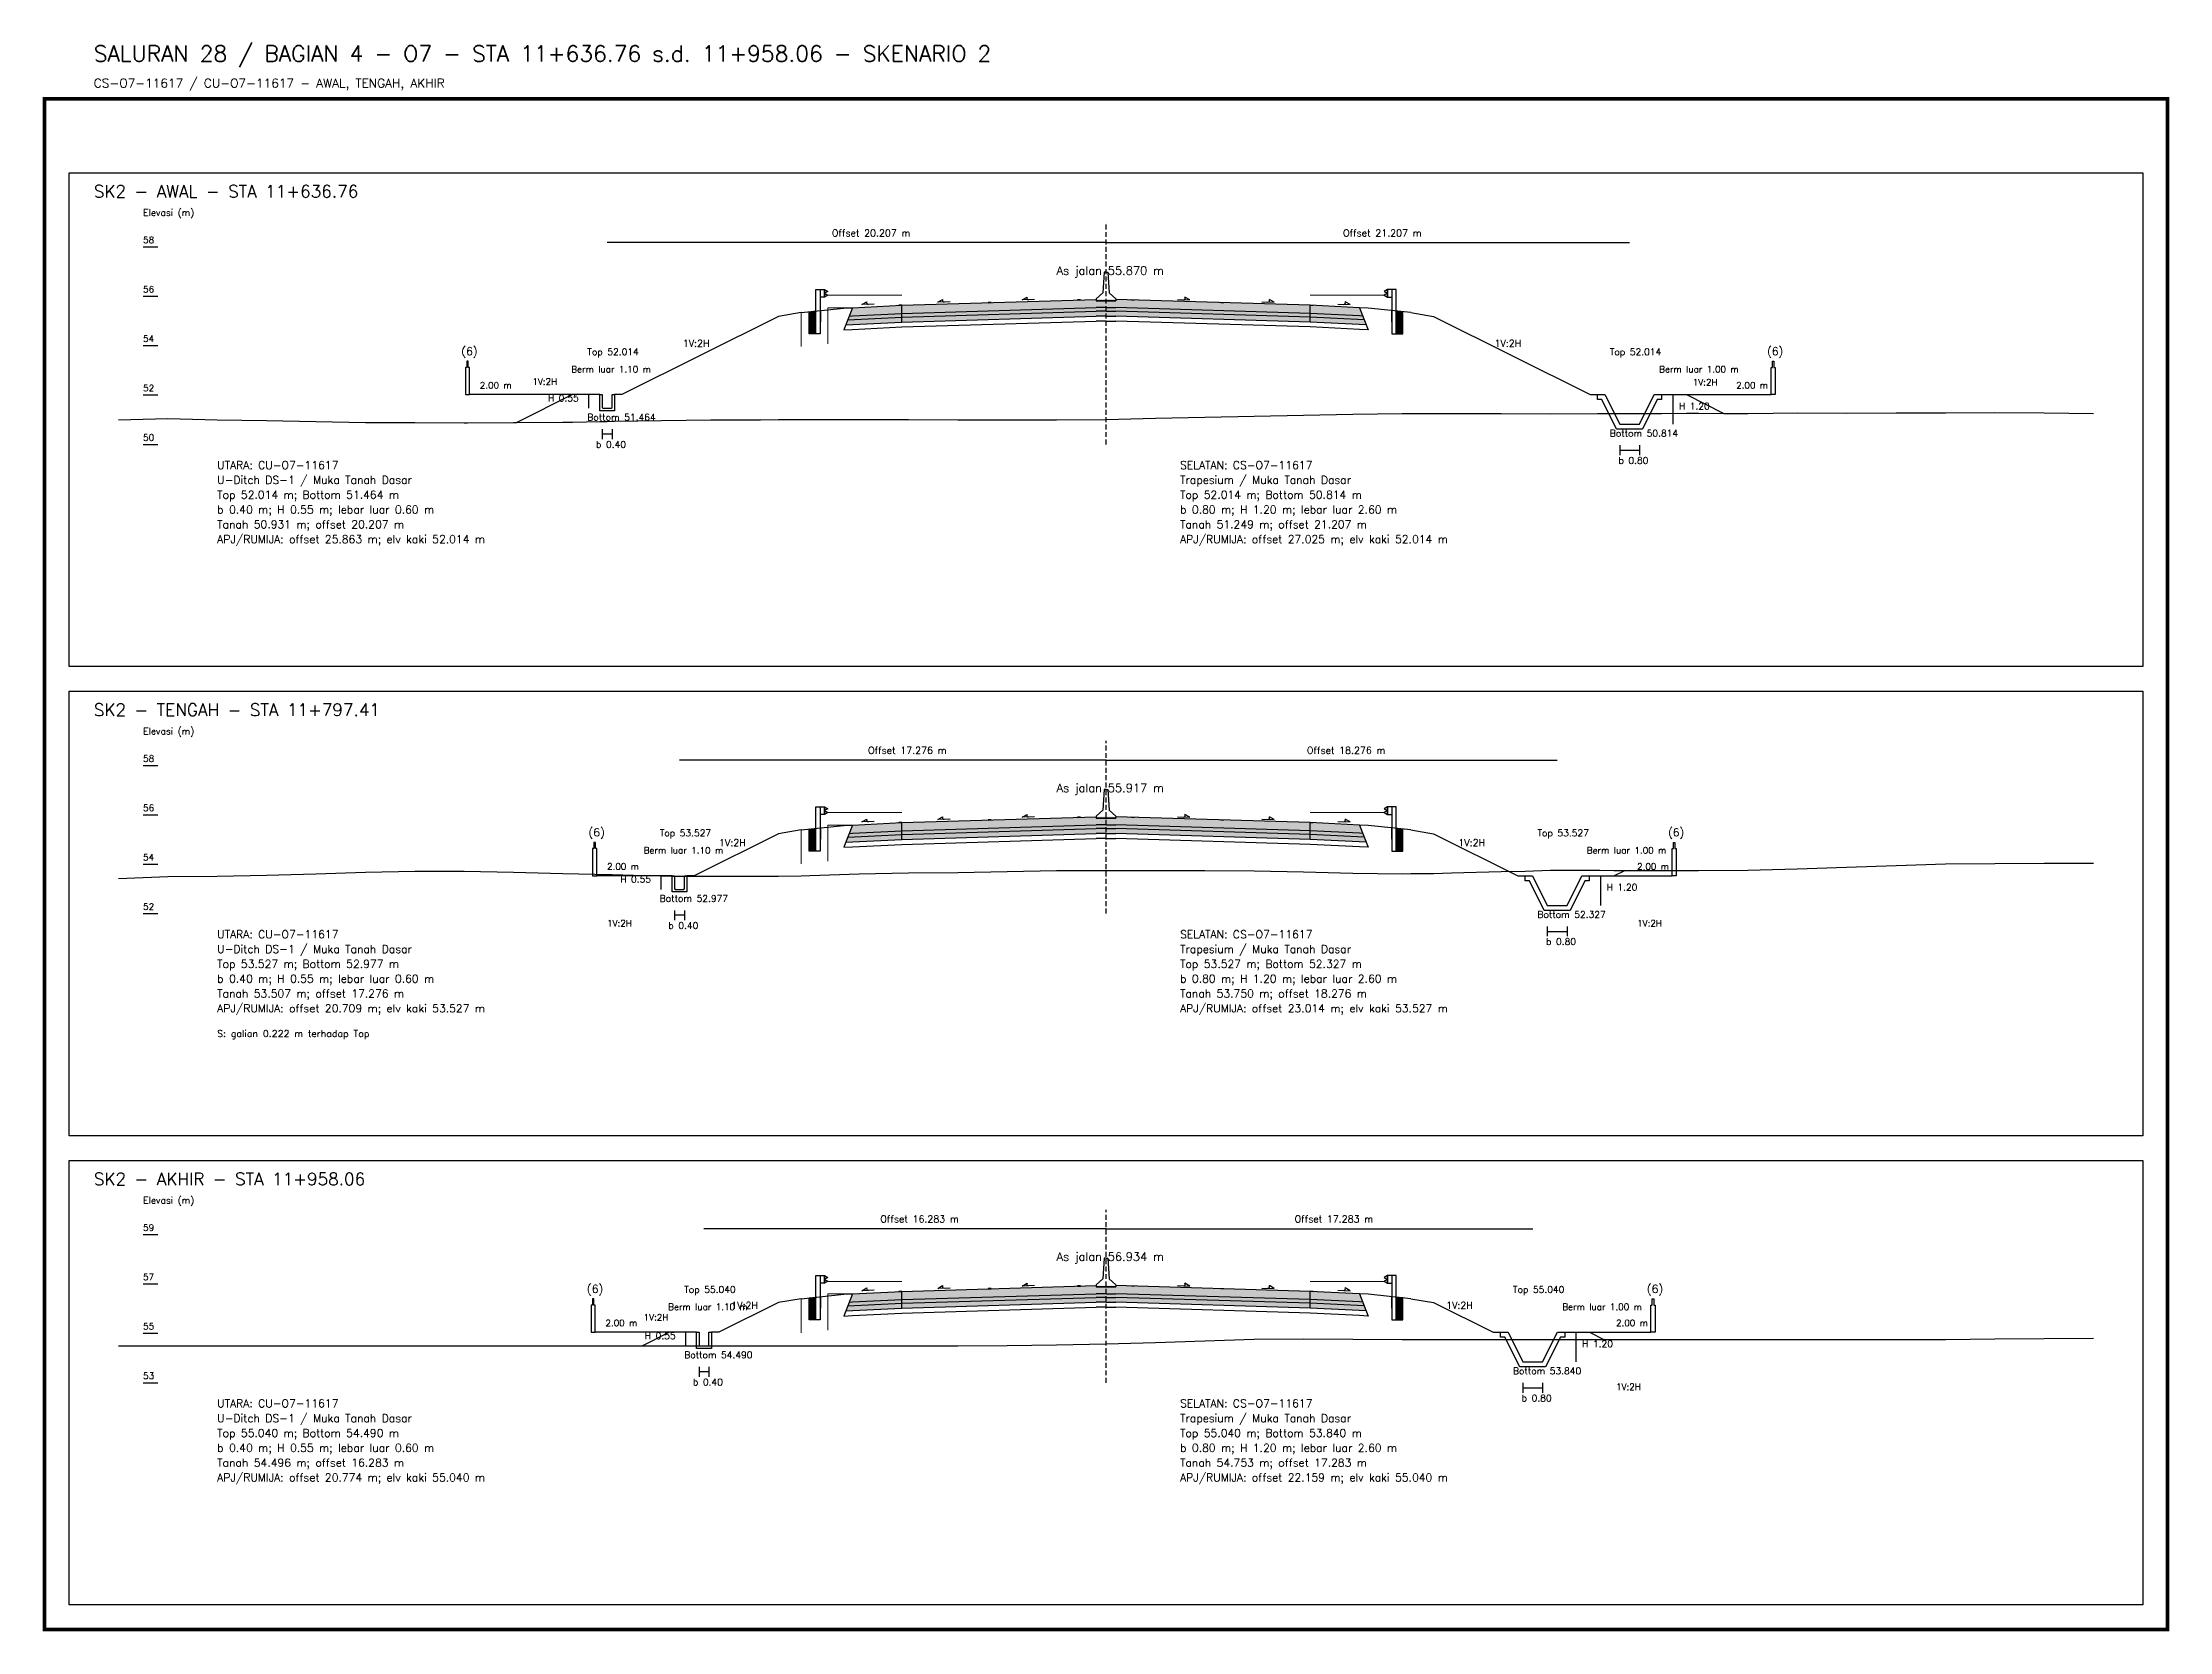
# Model space of a CAD drawing. Header units: metres. Extents: x -24715 to -24517, y 27498 to 30841.
# Drawn here: x -24614.6 to -24528.4, y 28792 to 28856.4 of the extents above; entities that cross this region are included whole.
import ezdxf

# ---------------------------------------------------------------- set-up
doc = ezdxf.new("R2010")
doc.units = ezdxf.units.M
doc.linetypes.add('PS_DASH', pattern=[0.3, 0.2, -0.1])
for name, color, linetype, lineweight in [('Dimensi', 230, 'Continuous', 20), ('GRS-ARSIR (HATCH)', 8, 'Continuous', 9), ('Guardrail', 20, 'Continuous', 30), ('HATCH - Beton ramping', 210, 'Continuous', 9), ('HATCH - LFA', 30, 'Continuous', 9), ('HATCH - Pavement', 50, 'Continuous', 9), ('Marka', 20, 'Continuous', 30), ('POT_ALL_GROUP', 2, 'Continuous', 70)]:
    doc.layers.add(name, color=color, linetype=linetype, lineweight=lineweight)
for name, color, linetype in [('POT_ALL_APJ', 2, 'Continuous'), ('POT_ALL_BORDER', 8, 'Continuous'), ('POT_ALL_CHANNEL2', 7, 'Continuous'), ('POT_ALL_DIM', 7, 'Continuous'), ('POT_ALL_GROUND', 1, 'Continuous'), ('POT_ALL_GUIDE', 8, 'Continuous'), ('POT_ALL_NOTE', 30, 'Continuous'), ('POT_ALL_ROAD', 4, 'Continuous')]:
    doc.layers.add(name, color=color, linetype=linetype)
doc.styles.get("Standard").update_dxf_attribs({"font": 'simplex.shx'})

# ---------------------------------------------------------------- blocks, each defined once
blk = doc.blocks.new('JALAN_ASLI_TIPIKAL_2OKT_METER')
at = {"layer": 'Guardrail', "lineweight": 9}
h = blk.add_hatch(dxfattribs=at)
h.set_pattern_fill('JIS_LC_20', color=256, scale=0.002)
h.set_pattern_definition([(45, (-29.65569, -21.99233), (-0.02828427, 0.02828427), []), (45, (-29.65489, -21.99233), (-0.02828427, 0.02828427), [])])
h.paths.add_polyline_path([(-12.025, -1.394), (-11.753, -1.394), (-11.753, -0.471), (-12.018, -0.498)])
h = blk.add_hatch(dxfattribs=at)
h.set_pattern_fill('JIS_LC_20', color=256, scale=0.002)
h.set_pattern_definition([(45, (-29.40569, -21.99233), (-0.02828427, 0.02828427), []), (45, (-29.40489, -21.99233), (-0.02828427, 0.02828427), [])])
h.paths.add_polyline_path([(12.018, -0.498), (11.753, -0.471), (11.753, -1.394), (12.025, -1.394)])
at = {"layer": 'HATCH - Beton ramping'}
h = blk.add_hatch(dxfattribs=at)
h.set_pattern_fill('AR-CONC', color=256, scale=0.0005)
h.set_pattern_definition([(50, (-28.949556, -21.99233), (0.09109233, -0.00796954), [0.009525, -0.104775]), (355, (-28.94956, -21.99233), (-0.0176217, 0.09552842), [0.00762, -0.0838203]), (100.45144, (-28.941965, -21.992995), (0.07347062, 0.08755888), [0.008095, -0.08904512]), (46.1842, (-28.94956, -21.96693), (0.13553952, -0.02102116), [0.0142875, -0.1571625]), (96.63556, (-28.93826, -21.96868), (0.11870207, 0.12371306), [0.0121425, -0.1335678]), (351.18415, (-28.94956, -21.96693), (0.11870207, 0.12371306), [0.01143, -0.12572987]), (21, (-28.936856, -21.97328), (0.0758072, -0.0511326), [0.009525, -0.104775]), (326, (-28.93686, -21.97328), (0.03090101, 0.09209398), [0.00762, -0.08382]), (71.45144, (-28.93054, -21.97754), (0.1067082, 0.04096138), [0.008095, -0.08904497]), (37.5, (-28.949556, -21.99233), (0.001544302, 0.04227752), [0, -0.082804, 0, -0.08509, 0, -0.0841375]), (7.5, (-28.949556, -21.99233), (0.03340983, 0.05009029), [0, -0.048514, 0, -0.080899, 0, -0.0320675]), (327.5, (-28.977877, -21.99233), (0.067795298, -0.002864372), [0, -0.03175, 0, -0.09906, 0, -0.131445]), (317.5, (-28.990577, -21.99233), (0.07406459, 0.01271325), [0, -0.041275, 0, -0.065786, 0, -0.093345])])
h.paths.add_polyline_path([(-8.27, -0.566), (-10.401, -0.666), (-10.461, -0.826), (-8.27, -0.716)])
h.paths.add_polyline_path([(-0.4, -0.48), (0, -0.48), (0, -0.33), (-0.4, -0.33), (-8.27, -0.566), (-8.27, -0.716)])
h = blk.add_hatch(dxfattribs=at)
h.set_pattern_fill('AR-CONC', color=256, scale=0.0005)
h.set_pattern_definition([(50, (-28.699556, -21.99233), (0.09109233, -0.00796954), [0.009525, -0.104775]), (355, (-28.69956, -21.99233), (-0.01762171, 0.09552842), [0.00762, -0.0838203]), (100.45144, (-28.691965, -21.992995), (0.07347062, 0.08755888), [0.008095, -0.08904512]), (46.1842, (-28.69956, -21.96693), (0.13553952, -0.02102116), [0.0142875, -0.1571625]), (96.63556, (-28.68826, -21.96868), (0.11870207, 0.12371306), [0.0121425, -0.1335678]), (351.18415, (-28.69956, -21.96693), (0.11870207, 0.12371306), [0.01143, -0.12572987]), (21, (-28.686856, -21.97328), (0.0758072, -0.0511326), [0.009525, -0.104775]), (326, (-28.68686, -21.97328), (0.03090101, 0.09209398), [0.00762, -0.08382]), (71.45144, (-28.68054, -21.97754), (0.10670821, 0.04096138), [0.008095, -0.08904497]), (37.5, (-28.699556, -21.99233), (0.001544302, 0.04227752), [0, -0.082804, 0, -0.08509, 0, -0.0841375]), (7.5, (-28.699556, -21.99233), (0.03340983, 0.050090287), [0, -0.048514, 0, -0.080899, 0, -0.0320675]), (327.5, (-28.727877, -21.99233), (0.067795298, -0.002864372), [0, -0.03175, 0, -0.09906, 0, -0.131445]), (317.5, (-28.740577, -21.99233), (0.07406459, 0.012713246), [0, -0.041275, 0, -0.065786, 0, -0.093345])])
h.paths.add_polyline_path([(8.27, -0.566), (10.401, -0.666), (10.461, -0.826), (8.27, -0.716)])
h.paths.add_polyline_path([(0.4, -0.48), (0, -0.48), (0, -0.33), (0.4, -0.33), (8.27, -0.566), (8.27, -0.716)])
at = {"layer": 'HATCH - LFA'}
h = blk.add_hatch(dxfattribs=at)
h.set_pattern_fill('GRAVEL', color=256, scale=0.0075)
h.set_pattern_definition([(228.012788, (-28.812396, -21.801831), (-1.524, -1.7145), [0.0256291, -2.5372863]), (184.96974, (-28.829541, -21.820881), (2.2859999991, 0.1905000109), [0.04398035, -4.3540537]), (132.510447, (-28.873356, -21.824691), (1.9050000008, -2.0954999993), [0.0310111, -3.0701042]), (267.27369, (-28.947651, -21.872316), (0.1905000004, 3.81), [0.0400503, -3.9649828]), (292.833654, (-28.949556, -21.912321), (-0.9525, 2.286), [0.0392725, -3.8879856]), (357.27369, (-28.934316, -21.948516), (-3.81, 0.1905000004), [0.0400503, -3.9649828]), (37.69424, (-28.894311, -21.950421), (-2.4764999999, -1.9050000001), [0.0529645, -5.24348365]), (72.255328, (-28.852401, -21.918036), (1.3335000004, 4.1909999999), [0.050004, -4.95039425]), (121.429566, (-28.837161, -21.870411), (-1.5240000002, 2.4764999999), [0.040186, -3.9784159]), (175.23636, (-28.858116, -21.836121), (2.0955, -0.1905), [0.0458785, -2.2480453]), (222.397438, (-28.903836, -21.832311), (-2.2859999999, -2.0955000001), [0.05933084, -5.8737579]), (138.814075, (-28.759056, -21.874221), (-1.3335, 1.143), [0.0202503, -2.0047924]), (171.469234, (-28.774296, -21.860886), (2.4765, -0.3809999996), [0.03852615, -3.8140979]), (225, (-28.8124, -21.85517), (0, -0.1905), [0.0269407, -0.242467]), (203.19859, (-28.82573, -21.832311), (0.9525, 0.381), [0.0145081, -1.4362967]), (291.80141, (-28.839066, -21.838026), (-0.1905, 0.5715), [0.0205174, -1.0053565]), (30.96376, (-28.831446, -21.857076), (0.5715, 0.381), [0.033324, -1.0774724]), (161.56505, (-28.80287, -21.83993), (0.381, -0.1905), [0.0240965, -0.5783174]), (16.38954, (-28.949556, -21.838026), (1.905, 0.5715), [0.0337566, -3.341912]), (70.346176, (-28.917171, -21.828501), (-0.762, -2.0955), [0.0283199, -2.8036662]), (293.19859, (-28.80287, -21.801831), (-0.381, 0.9525), [0.029016, -1.4217888]), (343.61046, (-28.791441, -21.828501), (-1.905, 0.5715), [0.0337566, -3.341912]), (339.443955, (-28.949556, -21.956136), (-0.9525, 0.381), [0.0325526, -1.5950801]), (294.77514, (-28.919076, -21.967566), (-0.952500001, 2.0954999995), [0.0272754, -2.7002695]), (66.80141, (-28.800966, -21.992331), (0.381, 0.9525), [0.029016, -1.4217888]), (17.354025, (-28.789536, -21.965661), (-2.4765, -0.762), [0.0319337, -3.1614282]), (69.443955, (-28.89431, -21.992331), (-0.381, -0.9525), [0.0162763, -1.6113564]), (101.30993, (-28.812396, -21.99233), (-0.1905, 0.762), [0.0097136, -0.9616496]), (165.96376, (-28.8143, -21.982806), (0.5715, -0.1905), [0.0392725, -0.7461791]), (186.009006, (-28.852401, -21.973281), (1.905, 0.1905), [0.036395, -3.6031024]), (303.69007, (-28.831446, -21.87422), (-0.1905, 0.381), [0.0274743, -0.6593832]), (353.157227, (-28.816206, -21.897081), (3.2385, -0.3809999998), [0.0479668, -4.7487007]), (60.945396, (-28.76858, -21.902796), (-0.762, -1.3335), [0.0196131, -1.9417044]), (90, (-28.75906, -21.88565), (-0.1905, 0.1905), [0.01143, -0.17907]), (120.256437, (-28.856211, -21.967566), (0.762, -1.3335), [0.026465, -2.6200456]), (48.012787, (-28.869546, -21.944706), (1.524, 1.7145), [0.0512582, -2.5116572]), (0, (-28.83526, -21.9066), (0.1905, 0.1905), [0.04953, -0.14097]), (325.304846, (-28.785726, -21.906606), (1.9050000007, -1.333499999), [0.0301207, -2.9819488]), (254.0546, (-28.76096, -21.92375), (-0.1905, -0.762), [0.0277372, -1.3591238]), (207.645975, (-28.768581, -21.950421), (-3.6195000001, -1.9049999997), [0.0451609, -4.4709348]), (175.426079, (-28.808586, -21.971376), (-2.4765, 0.1905), [0.0477772, -4.7299385])])
h.paths.add_polyline_path([(-8.27, -0.716), (-10.461, -0.826), (-10.54, -1.03), (-8.27, -0.916)])
h.paths.add_polyline_path([(-0.4, -0.68), (0, -0.68), (0, -0.48), (-0.4, -0.48), (-8.27, -0.716), (-8.27, -0.916)])
h = blk.add_hatch(dxfattribs=at)
h.set_pattern_fill('GRAVEL', color=256, scale=0.0075)
h.set_pattern_definition([(228.012788, (-28.562396, -21.801831), (-1.524, -1.7145), [0.0256291, -2.5372863]), (184.96974, (-28.579541, -21.820881), (2.2859999991, 0.1905000109), [0.04398035, -4.3540537]), (132.510447, (-28.623356, -21.824691), (1.9050000008, -2.0954999993), [0.0310111, -3.0701042]), (267.27369, (-28.697651, -21.872316), (0.1905000004, 3.81), [0.04005034, -3.9649828]), (292.833654, (-28.699556, -21.912321), (-0.9525, 2.286), [0.0392725, -3.8879856]), (357.27369, (-28.684316, -21.948516), (-3.81, 0.1905000004), [0.04005034, -3.9649828]), (37.69424, (-28.644311, -21.950421), (-2.4764999999, -1.9050000001), [0.0529645, -5.24348365]), (72.255328, (-28.602401, -21.918036), (1.3335000004, 4.1909999999), [0.050004, -4.95039425]), (121.429566, (-28.587161, -21.870411), (-1.5240000002, 2.4764999999), [0.040186, -3.9784159]), (175.23636, (-28.608116, -21.836121), (2.0955, -0.1905000003), [0.0458785, -2.2480453]), (222.397438, (-28.653836, -21.832311), (-2.2859999999, -2.0955000001), [0.05933084, -5.87375794]), (138.814075, (-28.509056, -21.874221), (-1.3335, 1.143), [0.02025034, -2.0047924]), (171.469234, (-28.524296, -21.860886), (2.4765, -0.3809999996), [0.03852615, -3.8140979]), (225, (-28.5624, -21.85517), (0, -0.1905), [0.0269407, -0.242467]), (203.19859, (-28.57573, -21.832311), (0.9525, 0.381), [0.0145081, -1.4362967]), (291.80141, (-28.589066, -21.838026), (-0.1905, 0.5715), [0.0205174, -1.0053565]), (30.96376, (-28.581446, -21.857076), (0.5715, 0.381), [0.033324, -1.0774724]), (161.56505, (-28.55287, -21.83993), (0.381, -0.1905), [0.0240965, -0.57831736]), (16.38954, (-28.699556, -21.838026), (1.905, 0.5715), [0.0337566, -3.341912]), (70.346176, (-28.667171, -21.828501), (-0.762, -2.0955), [0.0283199, -2.8036662]), (293.19859, (-28.55287, -21.801831), (-0.381, 0.9525), [0.029016, -1.4217888]), (343.61046, (-28.541441, -21.828501), (-1.905, 0.5714999999), [0.0337566, -3.341912]), (339.443955, (-28.699556, -21.956136), (-0.9525, 0.381), [0.03255264, -1.5950801]), (294.77514, (-28.669076, -21.967566), (-0.952500001, 2.0954999995), [0.0272754, -2.7002695]), (66.80141, (-28.550966, -21.992331), (0.381, 0.9525), [0.029016, -1.4217888]), (17.354025, (-28.539536, -21.965661), (-2.4765, -0.7620000002), [0.0319337, -3.1614282]), (69.443955, (-28.64431, -21.992331), (-0.381, -0.9525), [0.0162763, -1.6113564]), (101.30993, (-28.562396, -21.99233), (-0.1905, 0.762), [0.0097136, -0.9616496]), (165.96376, (-28.5643, -21.982806), (0.5715, -0.1905), [0.0392725, -0.7461791]), (186.009006, (-28.602401, -21.973281), (1.905, 0.1905), [0.036395, -3.6031024]), (303.69007, (-28.581446, -21.87422), (-0.1905, 0.381), [0.0274743, -0.6593832]), (353.157227, (-28.566206, -21.897081), (3.2385, -0.3809999998), [0.04796676, -4.7487007]), (60.945396, (-28.51858, -21.902796), (-0.762, -1.3335), [0.0196131, -1.9417044]), (90, (-28.50906, -21.88565), (-0.1905, 0.1905), [0.01143, -0.17907]), (120.256437, (-28.606211, -21.967566), (0.762, -1.3335), [0.026465, -2.62004556]), (48.012787, (-28.619546, -21.944706), (1.524, 1.7145), [0.0512582, -2.5116572]), (0, (-28.58526, -21.9066), (0.1905, 0.1905), [0.04953, -0.14097]), (325.304846, (-28.535726, -21.906606), (1.9050000007, -1.333499999), [0.0301207, -2.98194875]), (254.054604, (-28.51096, -21.92375), (-0.1905, -0.762), [0.0277372, -1.35912375]), (207.645975, (-28.518581, -21.950421), (-3.6195000001, -1.9049999997), [0.0451609, -4.4709348]), (175.426079, (-28.558586, -21.971376), (-2.4765, 0.1905), [0.0477772, -4.7299385])])
h.paths.add_polyline_path([(8.27, -0.716), (10.461, -0.826), (10.54, -1.03), (8.27, -0.916)])
h.paths.add_polyline_path([(0.4, -0.68), (0, -0.68), (0, -0.48), (0.4, -0.48), (8.27, -0.716), (8.27, -0.916)])
at = {"layer": 'HATCH - Pavement'}
h = blk.add_hatch(dxfattribs=at)
h.set_pattern_fill('AR-CONC', color=256, scale=0.001)
h.set_pattern_definition([(50, (-89.43046, -52.62889), (0.18218467, -0.01593909), [0.01905, -0.20955]), (355, (-89.43046, -52.6289), (-0.03524342, 0.19105685), [0.01524, -0.1676406]), (100.45144, (-89.41528, -52.63022), (0.14694125, 0.17511775), [0.01619, -0.17809024]), (46.1842, (-89.43046, -52.5781), (0.27107904, -0.04204233), [0.028575, -0.314325]), (96.63556, (-89.40787, -52.5816), (0.23740413, 0.2474261), [0.024285, -0.2671356]), (351.18415, (-89.43046, -52.5781), (0.2374041, 0.2474261), [0.02286, -0.2514597]), (21, (-89.40506, -52.59079), (0.1516144, -0.1022652), [0.01905, -0.20955]), (326, (-89.40506, -52.5908), (0.06180203, 0.18418797), [0.01524, -0.16764]), (71.45144, (-89.39243, -52.59931), (0.21341642, 0.08192277), [0.01619, -0.17808994]), (37.5, (-89.43046, -52.62889), (0.003088603, 0.08455504), [0, -0.165608, 0, -0.17018, 0, -0.168275]), (7.5, (-89.43046, -52.62889), (0.06681966, 0.100180575), [0, -0.097028, 0, -0.161798, 0, -0.064135]), (327.5, (-89.4871, -52.62889), (0.135590595, -0.005728744), [0, -0.0635, 0, -0.19812, 0, -0.26289]), (317.5, (-89.5125, -52.62889), (0.14812918, 0.02542649), [0, -0.08255, 0, -0.131572, 0, -0.18669])])
h.paths.add_polyline_path([(-8.27, -0.236), (-10.27, -0.336), (-10.401, -0.673), (-10.27, -0.666), (-8.27, -0.566)])
h.paths.add_polyline_path([(-0.4, -0.33), (0, -0.33), (0, 0), (-0.4, 0), (-8.27, -0.236), (-8.27, -0.566)])
h = blk.add_hatch(dxfattribs=at)
h.set_pattern_fill('AR-CONC', color=256, scale=0.001)
h.set_pattern_definition([(50, (-89.18046, -52.62889), (0.18218467, -0.01593909), [0.01905, -0.20955]), (355, (-89.18046, -52.6289), (-0.03524342, 0.19105685), [0.01524, -0.16764058]), (100.45144, (-89.16528, -52.63022), (0.14694125, 0.17511775), [0.01619, -0.17809024]), (46.1842, (-89.18046, -52.5781), (0.27107904, -0.04204233), [0.028575, -0.314325]), (96.63556, (-89.15787, -52.5816), (0.23740413, 0.2474261), [0.024285, -0.2671356]), (351.18415, (-89.18046, -52.5781), (0.2374041, 0.2474261), [0.02286, -0.2514597]), (21, (-89.15506, -52.59079), (0.1516144, -0.1022652), [0.01905, -0.20955]), (326, (-89.15506, -52.5908), (0.06180203, 0.18418797), [0.01524, -0.16764]), (71.45144, (-89.14243, -52.59931), (0.21341642, 0.08192277), [0.01619, -0.17808994]), (37.5, (-89.18046, -52.62889), (0.003088603, 0.08455504), [0, -0.165608, 0, -0.17018, 0, -0.168275]), (7.5, (-89.18046, -52.62889), (0.06681966, 0.100180575), [0, -0.097028, 0, -0.161798, 0, -0.064135]), (327.5, (-89.2371, -52.62889), (0.135590595, -0.005728744), [0, -0.0635, 0, -0.19812, 0, -0.26289]), (317.5, (-89.2625, -52.62889), (0.14812918, 0.02542649), [0, -0.08255, 0, -0.131572, 0, -0.18669])])
h.paths.add_polyline_path([(8.27, -0.236), (10.27, -0.336), (10.401, -0.673), (10.27, -0.666), (8.27, -0.566)])
h.paths.add_polyline_path([(0.4, -0.33), (0, -0.33), (0, 0), (0.4, 0), (8.27, -0.236), (8.27, -0.566)])
at = {"layer": 'Marka'}
h = blk.add_hatch(color=256, dxfattribs=at)
h.dxf.hatch_style = 1
h.paths.add_polyline_path([(-8.27, -0.23), (-8.39, -0.236), (-8.39, -0.242), (-8.27, -0.236)])
h.paths.add_polyline_path([(-4.65, -0.122), (-4.77, -0.125), (-4.77, -0.131), (-4.65, -0.128)])
h.paths.add_polyline_path([(-1.03, -0.019), (-1.03, -0.013), (-1.15, -0.017), (-1.15, -0.023)])
h = blk.add_hatch(color=256, dxfattribs=at)
h.dxf.hatch_style = 1
h.paths.add_polyline_path([(8.27, -0.23), (8.39, -0.236), (8.39, -0.242), (8.27, -0.236)])
h.paths.add_polyline_path([(4.65, -0.122), (4.77, -0.125), (4.77, -0.131), (4.65, -0.128)])
h.paths.add_polyline_path([(1.03, -0.019), (1.03, -0.013), (1.15, -0.017), (1.15, -0.023)])
for p, q in [((-8.27, -0.236), (-0.4, 0)), ((8.27, -0.236), (0.4, 0)), ((-12.353, -0.533), (-10.622, -0.354)), ((-10.27, -0.336), (-10.62, -1.234)), ((-10.62, -0.354), (-10.27, -0.336)), ((-10.461, -0.826), (-8.27, -0.716)), ((-10.401, -0.673), (-10.27, -0.666)), ((-10.27, -0.336), (-8.27, -0.236)), ((-10.27, -0.666), (-8.27, -0.566)), ((-8.27, -0.916), (-8.27, -0.236)), ((-8.27, -0.566), (-0.4, -0.33)), ((-8.27, -0.716), (-0.4, -0.48)), ((-8.27, -0.916), (-0.4, -0.68)), ((0, -0.05), (-0.4, -0.05)), ((0, -0.33), (-0.4, -0.33)), ((0, -0.48), (-0.4, -0.48)), ((0, -0.68), (-0.4, -0.68)), ((0, -0.05), (0.4, -0.05)), ((0, -0.33), (0.4, -0.33)), ((0, -0.48), (0.4, -0.48)), ((0, -0.68), (0.4, -0.68)), ((8.27, -0.566), (0.4, -0.33)), ((8.27, -0.716), (0.4, -0.48)), ((8.27, -0.916), (0.4, -0.68)), ((8.27, -0.916), (8.27, -0.236)), ((10.27, -0.336), (8.27, -0.236)), ((10.27, -0.666), (8.27, -0.566)), ((10.461, -0.826), (8.27, -0.716)), ((10.27, -0.336), (10.62, -1.234)), ((10.62, -0.354), (10.27, -0.336)), ((10.401, -0.673), (10.27, -0.666)), ((12.353, -0.533), (10.622, -0.354)), ((-10.62, -1.234), (-10.27, -1.216)), ((-10.54, -1.03), (-8.27, -0.916)), ((-10.27, -1.216), (-8.27, -1.116)), ((-8.27, -1.116), (-0.4, -0.88)), ((0, -0.88), (-0.4, -0.88)), ((0, -0.88), (0.4, -0.88)), ((8.27, -1.116), (0.4, -0.88)), ((10.54, -1.03), (8.27, -0.916)), ((10.27, -1.216), (8.27, -1.116)), ((10.62, -1.234), (10.27, -1.216))]:
    blk.add_line(p, q)
for points in [[(0, 1.11), (-0.075, 1.11), (-0.125, 0.27), (-0.4, 0.03), (-0.4, -0.05), (0, -0.05)], [(0, 1.11), (0.075, 1.11), (0.125, 0.27), (0.4, 0.03), (0.4, -0.05), (0, -0.05)], [(-6.818, -0.116), (-6.616, 0)], [(-3.401, -0.02), (-3.199, 0.096)], [(3.401, -0.02), (3.199, 0.096)], [(6.818, -0.116), (6.616, 0)], [(-9.887, -0.208), (-9.686, -0.092)], [(-9.387, -0.193), (-9.887, -0.208)], [(-6.318, -0.101), (-6.818, -0.116)], [(-2.901, -0.005), (-3.401, -0.02)], [(2.901, -0.005), (3.401, -0.02)], [(6.318, -0.101), (6.818, -0.116)], [(9.387, -0.193), (9.887, -0.208)], [(9.887, -0.208), (9.686, -0.092)]]:
    blk.add_lwpolyline(points)
for centre, start, end in [((-6.556, -0.037), 148.28164, 271.71836), ((-3.139, 0.059), 148.28164, 271.71836), ((3.139, 0.059), 268.28164, 31.71836), ((6.556, -0.037), 268.28164, 31.71836), ((-9.625, -0.129), 148.28164, 271.71836), ((9.625, -0.129), 268.28164, 31.71836)]:
    blk.add_arc(centre, 0.0711, start, end)
at = {"layer": 'Dimensi'}
for p, q in [((-8.27, 0.168), (-11.27, 0.168)), ((8.27, 0.168), (11.27, 0.168))]:
    blk.add_line(p, q, dxfattribs=at)
at = {"layer": 'GRS-ARSIR (HATCH)'}
for p, q in [((-12.353, -0.533), (-12.353, -1.909)), ((-11.27, -0.336), (-11.27, -1.803)), ((-10.27, -0.336), (-11.27, -0.336))]:
    blk.add_line(p, q, dxfattribs=at)
at = {"layer": 'Guardrail'}
for points in [[(-11.753, -1.394), (-11.753, 0.406), (-11.575, 0.406), (-11.575, -1.394), (-11.753, -1.394)], [(-11.575, 0.406), (-11.397, 0.406), (-11.397, 0.094), (-11.575, 0.094)], [(-11.397, 0.25), (-11.397, 0.406), (-11.262, 0.328), (-11.397, 0.25)], [(-11.397, 0.094), (-11.397, 0.25), (-11.262, 0.172), (-11.397, 0.094)], [(11.397, 0.25), (11.397, 0.406), (11.262, 0.328), (11.397, 0.25)], [(11.397, 0.094), (11.397, 0.25), (11.262, 0.172), (11.397, 0.094)], [(11.575, 0.406), (11.397, 0.406), (11.397, 0.094), (11.575, 0.094)], [(11.753, -1.394), (11.753, 0.406), (11.575, 0.406), (11.575, -1.394), (11.753, -1.394)], [(-11.575, -1.394), (-12.025, -1.394), (-12.018, -0.498), (-11.568, -0.453), (-11.575, -1.394)], [(11.575, -1.394), (12.025, -1.394), (12.018, -0.498), (11.568, -0.453), (11.575, -1.394)]]:
    blk.add_lwpolyline(points, dxfattribs=at)
at = {"layer": 'Marka'}
for points in [[(-8.39, -0.242), (-8.27, -0.236), (-8.27, -0.23), (-8.39, -0.236), (-8.39, -0.242)], [(8.39, -0.242), (8.27, -0.236), (8.27, -0.23), (8.39, -0.236), (8.39, -0.242)]]:
    blk.add_lwpolyline(points, dxfattribs=at)
for points in [[(-4.65, -0.122), (-4.77, -0.125), (-4.77, -0.131), (-4.65, -0.128)], [(-1.03, -0.013), (-1.15, -0.017), (-1.15, -0.023), (-1.03, -0.019)], [(1.03, -0.013), (1.15, -0.017), (1.15, -0.023), (1.03, -0.019)], [(4.65, -0.122), (4.77, -0.125), (4.77, -0.131), (4.65, -0.128)]]:
    blk.add_lwpolyline(points, close=True, dxfattribs=at)

msp = doc.modelspace()

# ---------------------------------------------------------------- linework, layer by layer
at = {"layer": 'POT_ALL_APJ', "linetype": 'Continuous'}
for points in [[(-24597.46914, 28843.22083), (-24597.46914, 28842.11642), (-24597.29914, 28842.11642), (-24597.29914, 28843.22083), (-24597.35414, 28843.22083), (-24597.35414, 28843.47083), (-24597.38414, 28843.47083), (-24597.41414, 28843.47083), (-24597.41414, 28843.22083), (-24597.46914, 28843.22083)], [(-24544.41095, 28843.22083), (-24544.41095, 28842.11642), (-24544.58095, 28842.11642), (-24544.58095, 28843.22083), (-24544.52595, 28843.22083), (-24544.52595, 28843.47083), (-24544.49595, 28843.47083), (-24544.46595, 28843.47083), (-24544.46595, 28843.22083), (-24544.41095, 28843.22083)], [(-24593.12816, 28842.11642), (-24597.29914, 28842.11642)], [(-24548.01414, 28842.11642), (-24544.58095, 28842.11642)], [(-24592.31478, 28823.73385), (-24592.31478, 28822.62944), (-24592.14478, 28822.62944), (-24592.14478, 28823.73385), (-24592.19978, 28823.73385), (-24592.19978, 28823.98385), (-24592.22978, 28823.98385), (-24592.25978, 28823.98385), (-24592.25978, 28823.73385), (-24592.31478, 28823.73385)], [(-24548.42248, 28823.73385), (-24548.42248, 28822.62944), (-24548.59248, 28822.62944), (-24548.59248, 28823.73385), (-24548.53748, 28823.73385), (-24548.53748, 28823.98385), (-24548.50748, 28823.98385), (-24548.47748, 28823.98385), (-24548.47748, 28823.73385), (-24548.42248, 28823.73385)], [(-24590.19695, 28822.62944), (-24592.14478, 28822.62944)], [(-24550.94535, 28822.62944), (-24548.59248, 28822.62944)], [(-24592.38033, 28805.24686), (-24592.38033, 28804.14245), (-24592.21033, 28804.14245), (-24592.21033, 28805.24686), (-24592.26533, 28805.24686), (-24592.26533, 28805.49686), (-24592.29533, 28805.49686), (-24592.32533, 28805.49686), (-24592.32533, 28805.24686), (-24592.38033, 28805.24686)], [(-24549.27735, 28805.24686), (-24549.27735, 28804.14245), (-24549.44735, 28804.14245), (-24549.44735, 28805.24686), (-24549.39235, 28805.24686), (-24549.39235, 28805.49686), (-24549.36235, 28805.49686), (-24549.33235, 28805.49686), (-24549.33235, 28805.24686), (-24549.27735, 28805.24686)], [(-24589.20463, 28804.14245), (-24592.21033, 28804.14245)], [(-24551.93766, 28804.14245), (-24549.44735, 28804.14245)]]:
    msp.add_lwpolyline(points, dxfattribs=at)
at = {"layer": 'POT_ALL_BORDER', "linetype": 'Continuous'}
for points in [[(-24613.52115, 28851.10229), (-24529.52115, 28851.10229), (-24529.52115, 28831.10229), (-24613.52115, 28831.10229), (-24613.52115, 28851.10229)], [(-24613.52115, 28830.10229), (-24529.52115, 28830.10229), (-24529.52115, 28812.10229), (-24613.52115, 28812.10229), (-24613.52115, 28830.10229)], [(-24613.52115, 28811.10229), (-24529.52115, 28811.10229), (-24529.52115, 28793.10229), (-24613.52115, 28793.10229), (-24613.52115, 28811.10229)]]:
    msp.add_lwpolyline(points, dxfattribs=at)
at = {"layer": 'POT_ALL_CHANNEL2', "linetype": 'Continuous'}
for points in [[(-24591.52816, 28842.11642), (-24591.42816, 28842.11642), (-24591.42816, 28841.46642), (-24592.02816, 28841.46642), (-24592.02816, 28842.11642), (-24591.92816, 28842.11642), (-24591.92816, 28841.59642), (-24591.89816, 28841.56642), (-24591.55816, 28841.56642), (-24591.52816, 28841.59642), (-24591.52816, 28842.11642)], [(-24551.61414, 28842.11642), (-24551.31414, 28842.11642), (-24550.71414, 28840.91642), (-24549.91414, 28840.91642), (-24549.31414, 28842.11642), (-24549.01414, 28842.11642), (-24549.01414, 28841.91642), (-24549.19053, 28841.91642), (-24549.79053, 28840.71642), (-24550.83774, 28840.71642), (-24551.43774, 28841.91642), (-24551.61414, 28841.91642), (-24551.61414, 28842.11642)], [(-24588.59695, 28822.62944), (-24588.49695, 28822.62944), (-24588.49695, 28821.97944), (-24589.09695, 28821.97944), (-24589.09695, 28822.62944), (-24588.99695, 28822.62944), (-24588.99695, 28822.10944), (-24588.96695, 28822.07944), (-24588.62695, 28822.07944), (-24588.59695, 28822.10944), (-24588.59695, 28822.62944)], [(-24554.54535, 28822.62944), (-24554.24535, 28822.62944), (-24553.64535, 28821.42944), (-24552.84535, 28821.42944), (-24552.24535, 28822.62944), (-24551.94535, 28822.62944), (-24551.94535, 28822.42944), (-24552.12174, 28822.42944), (-24552.72174, 28821.22944), (-24553.76896, 28821.22944), (-24554.36896, 28822.42944), (-24554.54535, 28822.42944), (-24554.54535, 28822.62944)], [(-24587.60463, 28804.14245), (-24587.50463, 28804.14245), (-24587.50463, 28803.49245), (-24588.10463, 28803.49245), (-24588.10463, 28804.14245), (-24588.00463, 28804.14245), (-24588.00463, 28803.62245), (-24587.97463, 28803.59245), (-24587.63463, 28803.59245), (-24587.60463, 28803.62245), (-24587.60463, 28804.14245)], [(-24555.53766, 28804.14245), (-24555.23766, 28804.14245), (-24554.63766, 28802.94245), (-24553.83766, 28802.94245), (-24553.23766, 28804.14245), (-24552.93766, 28804.14245), (-24552.93766, 28803.94245), (-24553.11406, 28803.94245), (-24553.71406, 28802.74245), (-24554.76127, 28802.74245), (-24555.36127, 28803.94245), (-24555.53766, 28803.94245), (-24555.53766, 28804.14245)]]:
    msp.add_lwpolyline(points, dxfattribs=at)
at = {"layer": 'POT_ALL_DIM', "linetype": 'Continuous'}
for points in [[(-24571.52115, 28848.27229), (-24591.72816, 28848.27229)], [(-24571.52115, 28848.27229), (-24550.31414, 28848.27229)], [(-24592.47816, 28842.11642), (-24592.47816, 28841.56642)], [(-24548.56414, 28842.11642), (-24548.56414, 28840.91642)], [(-24591.92816, 28840.71642), (-24591.92816, 28840.31642)], [(-24591.52816, 28840.51642), (-24591.92816, 28840.51642)], [(-24591.52816, 28840.71642), (-24591.52816, 28840.31642)], [(-24550.71414, 28840.06642), (-24550.71414, 28839.66642)], [(-24550.71414, 28839.86642), (-24549.91414, 28839.86642)], [(-24549.91414, 28840.06642), (-24549.91414, 28839.66642)], [(-24571.52115, 28827.3197), (-24588.79695, 28827.3197)], [(-24571.52115, 28827.3197), (-24553.24535, 28827.3197)], [(-24589.54695, 28822.62944), (-24589.54695, 28822.07944)], [(-24551.49535, 28822.62944), (-24551.49535, 28821.42944)], [(-24588.99695, 28821.22944), (-24588.99695, 28820.82944)], [(-24588.59695, 28821.02944), (-24588.99695, 28821.02944)], [(-24588.59695, 28821.22944), (-24588.59695, 28820.82944)], [(-24553.64535, 28820.57944), (-24553.64535, 28820.17944)], [(-24553.64535, 28820.37944), (-24552.84535, 28820.37944)], [(-24552.84535, 28820.57944), (-24552.84535, 28820.17944)], [(-24571.52115, 28808.33656), (-24587.80463, 28808.33656)], [(-24571.52115, 28808.33656), (-24554.23766, 28808.33656)], [(-24588.55463, 28804.14245), (-24588.55463, 28803.59245)], [(-24552.48766, 28804.14245), (-24552.48766, 28802.94245)], [(-24588.00463, 28802.74245), (-24588.00463, 28802.34245)], [(-24587.60463, 28802.54245), (-24588.00463, 28802.54245)], [(-24587.60463, 28802.74245), (-24587.60463, 28802.34245)], [(-24554.63766, 28802.09245), (-24554.63766, 28801.69245)], [(-24554.63766, 28801.89245), (-24553.83766, 28801.89245)], [(-24553.83766, 28802.09245), (-24553.83766, 28801.69245)]]:
    msp.add_lwpolyline(points, dxfattribs=at)
at = {"layer": 'POT_ALL_GROUND', "linetype": 'Continuous'}
for points in [[(-24611.52115, 28841.09872), (-24609.52115, 28841.14685), (-24607.52115, 28841.10173), (-24605.52115, 28841.07272), (-24603.52115, 28841.02705), (-24601.52115, 28840.99392), (-24599.52115, 28840.98762), (-24597.52115, 28840.97846), (-24597.38414, 28840.97827), (-24595.52115, 28840.98785), (-24595.38414, 28840.98846), (-24593.52115, 28841.0021), (-24593.12816, 28841.00821), (-24592.02816, 28841.02801), (-24591.72816, 28841.03306), (-24591.52115, 28841.03622), (-24591.42816, 28841.03763), (-24589.52115, 28841.06792), (-24587.52115, 28841.09589), (-24585.52115, 28841.10147), (-24584.79106, 28841.10841), (-24583.87442, 28841.10786), (-24583.52115, 28841.10449), (-24581.52115, 28841.10641), (-24579.52115, 28841.10582), (-24577.52115, 28841.10308), (-24575.52115, 28841.10229), (-24573.52115, 28841.10229), (-24571.52115, 28841.11029), (-24569.52115, 28841.16927), (-24567.52115, 28841.20626), (-24565.52115, 28841.24633), (-24563.52115, 28841.28779), (-24561.52115, 28841.32925), (-24559.52115, 28841.35168), (-24559.16787, 28841.35183), (-24558.25123, 28841.35229), (-24557.52115, 28841.35229), (-24555.52115, 28841.34711), (-24553.52115, 28841.34363), (-24551.61414, 28841.34946), (-24551.52115, 28841.34963), (-24550.31414, 28841.35175), (-24549.52115, 28841.35529), (-24549.01414, 28841.35748), (-24548.01414, 28841.36082), (-24547.52115, 28841.35993), (-24546.49595, 28841.35738), (-24545.52115, 28841.35634), (-24544.49595, 28841.36937), (-24543.52115, 28841.37707), (-24541.52115, 28841.37141), (-24539.52115, 28841.37865), (-24537.52115, 28841.38619), (-24535.52115, 28841.38817), (-24533.52115, 28841.37895), (-24531.52115, 28841.35229)], [(-24611.52115, 28822.52439), (-24609.52115, 28822.60822), (-24607.52115, 28822.62105), (-24605.52115, 28822.65551), (-24603.52115, 28822.71333), (-24601.52115, 28822.77114), (-24599.52115, 28822.82289), (-24597.52115, 28822.82315), (-24595.52115, 28822.77874), (-24593.52115, 28822.72851), (-24592.22978, 28822.69608), (-24591.52115, 28822.67828), (-24590.22978, 28822.64584), (-24590.19695, 28822.64502), (-24589.52115, 28822.62805), (-24589.09695, 28822.61679), (-24588.79695, 28822.60972), (-24588.49695, 28822.60973), (-24587.52115, 28822.61155), (-24585.52115, 28822.6128), (-24584.79106, 28822.61491), (-24583.87442, 28822.6239), (-24583.52115, 28822.63773), (-24581.52115, 28822.7123), (-24579.52115, 28822.75591), (-24577.52115, 28822.7693), (-24575.52115, 28822.80598), (-24573.52115, 28822.84804), (-24571.52115, 28822.85141), (-24569.52115, 28822.85127), (-24567.52115, 28822.85144), (-24565.52115, 28822.83555), (-24563.52115, 28822.78817), (-24561.52115, 28822.74171), (-24559.52115, 28822.71424), (-24559.16787, 28822.71835), (-24558.25123, 28822.7295), (-24557.52115, 28822.7476), (-24555.52115, 28822.80074), (-24554.54535, 28822.81623), (-24553.52115, 28822.8519), (-24553.24535, 28822.85185), (-24551.94535, 28822.85193), (-24551.52115, 28822.85192), (-24550.94535, 28822.84992), (-24550.50748, 28822.84838), (-24549.52115, 28822.84527), (-24548.50748, 28822.84609), (-24547.52115, 28822.84923), (-24545.52115, 28822.85993), (-24543.52115, 28822.91454), (-24541.52115, 28822.9741), (-24539.52115, 28823.04513), (-24537.52115, 28823.10841), (-24535.52115, 28823.12418), (-24533.52115, 28823.13929), (-24531.52115, 28823.14837)], [(-24611.52115, 28803.59143), (-24609.52115, 28803.59305), (-24607.52115, 28803.59528), (-24605.52115, 28803.59322), (-24603.52115, 28803.59178), (-24601.52115, 28803.593), (-24599.52115, 28803.59307), (-24597.52115, 28803.59313), (-24595.52115, 28803.59449), (-24593.52115, 28803.59589), (-24592.29533, 28803.59631), (-24591.52115, 28803.59666), (-24590.29533, 28803.59715), (-24589.52115, 28803.59741), (-24589.20463, 28803.59752), (-24588.10463, 28803.5979), (-24587.80463, 28803.59801), (-24587.52115, 28803.59814), (-24587.50463, 28803.59815), (-24585.52115, 28803.59934), (-24584.79106, 28803.59953), (-24583.87442, 28803.59955), (-24583.52115, 28803.59955), (-24581.52115, 28803.59989), (-24579.52115, 28803.60053), (-24577.52115, 28803.60136), (-24575.52115, 28803.60219), (-24573.52115, 28803.63813), (-24571.52115, 28803.6817), (-24569.52115, 28803.73518), (-24567.52115, 28803.79856), (-24565.52115, 28803.86482), (-24563.52115, 28803.88171), (-24561.52115, 28803.86192), (-24559.52115, 28803.85343), (-24559.16787, 28803.85354), (-24558.25123, 28803.85382), (-24557.52115, 28803.85404), (-24555.53766, 28803.85464), (-24555.52115, 28803.85465), (-24554.23766, 28803.85497), (-24553.52115, 28803.85511), (-24552.93766, 28803.85492), (-24551.93766, 28803.85481), (-24551.52115, 28803.85483), (-24551.36235, 28803.85484), (-24549.52115, 28803.85452), (-24549.36235, 28803.8545), (-24547.52115, 28803.85423), (-24545.52115, 28803.85411), (-24543.52115, 28803.85368), (-24541.52115, 28803.85257), (-24539.52115, 28803.85296), (-24537.52115, 28803.85464), (-24535.52115, 28803.88028), (-24533.52115, 28803.89218), (-24531.52115, 28803.90407)]]:
    msp.add_lwpolyline(points, dxfattribs=at)
at = {"layer": 'POT_ALL_GROUP', "linetype": 'Continuous', "lineweight": 70, "const_width": 0.15}
msp.add_lwpolyline([(-24614.52115, 28854.10229), (-24528.52115, 28854.10229), (-24528.52115, 28792.10229), (-24614.52115, 28792.10229), (-24614.52115, 28854.10229)], dxfattribs=at)
at = {"layer": 'POT_ALL_GUIDE', "linetype": 'PS_DASH'}
for points in [[(-24571.52115, 28840.10229), (-24571.52115, 28849.10229)], [(-24571.52115, 28821.10229), (-24571.52115, 28828.10229)], [(-24571.52115, 28802.10229), (-24571.52115, 28809.10229)]]:
    msp.add_lwpolyline(points, dxfattribs=at)
at = {"layer": 'POT_ALL_GUIDE', "linetype": 'Continuous'}
for points in [[(-24610.52115, 28848.10229), (-24609.92115, 28848.10229)], [(-24610.52115, 28846.10229), (-24609.92115, 28846.10229)], [(-24610.52115, 28844.10229), (-24609.92115, 28844.10229)], [(-24610.52115, 28842.10229), (-24609.92115, 28842.10229)], [(-24610.52115, 28840.10229), (-24609.92115, 28840.10229)], [(-24610.52115, 28827.10229), (-24609.92115, 28827.10229)], [(-24610.52115, 28825.10229), (-24609.92115, 28825.10229)], [(-24610.52115, 28823.10229), (-24609.92115, 28823.10229)], [(-24610.52115, 28821.10229), (-24609.92115, 28821.10229)], [(-24610.52115, 28808.10229), (-24609.92115, 28808.10229)], [(-24610.52115, 28806.10229), (-24609.92115, 28806.10229)], [(-24610.52115, 28804.10229), (-24609.92115, 28804.10229)], [(-24610.52115, 28802.10229), (-24609.92115, 28802.10229)]]:
    msp.add_lwpolyline(points, dxfattribs=at)
at = {"layer": 'POT_ALL_ROAD', "linetype": 'Continuous'}
for points in [[(-24583.87442, 28845.43889), (-24584.79106, 28845.28497), (-24591.12816, 28842.11642), (-24591.42816, 28842.11642)], [(-24559.16787, 28845.43889), (-24558.25123, 28845.28497), (-24551.91414, 28842.11642), (-24551.61414, 28842.11642)], [(-24593.12816, 28842.11642), (-24595.38414, 28840.98846)], [(-24592.02816, 28842.11642), (-24593.12816, 28842.11642)], [(-24549.01414, 28842.11642), (-24548.01414, 28842.11642)], [(-24548.01414, 28842.11642), (-24546.49595, 28841.35738)], [(-24583.87442, 28824.4863), (-24584.79106, 28824.33238), (-24588.19695, 28822.62944), (-24588.49695, 28822.62944)], [(-24559.16787, 28824.4863), (-24558.25123, 28824.33238), (-24554.84535, 28822.62944), (-24554.54535, 28822.62944)], [(-24590.19695, 28822.62944), (-24590.22978, 28822.64584)], [(-24589.09695, 28822.62944), (-24590.19695, 28822.62944)], [(-24551.94535, 28822.62944), (-24550.94535, 28822.62944)], [(-24550.94535, 28822.62944), (-24550.50748, 28822.84838)], [(-24583.87442, 28805.50316), (-24584.79106, 28805.34924), (-24587.20463, 28804.14245), (-24587.50463, 28804.14245)], [(-24559.16787, 28805.50316), (-24558.25123, 28805.34924), (-24555.83766, 28804.14245), (-24555.53766, 28804.14245)], [(-24589.20463, 28804.14245), (-24590.29533, 28803.59715)], [(-24588.10463, 28804.14245), (-24589.20463, 28804.14245)], [(-24552.93766, 28804.14245), (-24551.93766, 28804.14245)], [(-24551.93766, 28804.14245), (-24551.36235, 28803.85484)]]:
    msp.add_lwpolyline(points, dxfattribs=at)

# ---------------------------------------------------------------- block references
at = {"layer": 'POT_ALL_ROAD'}
for p in [(-24571.52115, 28845.97229), (-24571.52115, 28825.0197), (-24571.52115, 28806.03656)]:
    msp.add_blockref('JALAN_ASLI_TIPIKAL_2OKT_METER', p, dxfattribs=at)

# ---------------------------------------------------------------- texts
at = {"layer": 'POT_ALL_APJ'}
for s, height, p in [('(6)', 0.32, (-24597.63414, 28843.71642)), ('(6)', 0.32, (-24544.74595, 28843.71642)), ('2.00 m', 0.26, (-24596.88414, 28842.36642)), ('2.00 m', 0.26, (-24545.99595, 28842.36642)), ('(6)', 0.32, (-24592.47978, 28824.22944)), ('(6)', 0.32, (-24548.75748, 28824.22944)), ('2.00 m', 0.26, (-24591.72978, 28822.87944)), ('2.00 m', 0.26, (-24550.00748, 28822.87944)), ('(6)', 0.32, (-24592.54533, 28805.74245)), ('(6)', 0.32, (-24549.61235, 28805.74245)), ('2.00 m', 0.26, (-24591.79533, 28804.39245)), ('2.00 m', 0.26, (-24550.86235, 28804.39245))]:
    msp.add_text(s, height=height, dxfattribs=at).set_placement(p)
at = {"layer": 'POT_ALL_CHANNEL2'}
for s, height, p in [('Top 52.014', 0.27, (-24592.52816, 28843.71642)), ('Top 52.014', 0.27, (-24551.11414, 28843.71642)), ('Bottom 51.464', 0.27, (-24592.52816, 28841.06642)), ('Bottom 50.814', 0.27, (-24551.11414, 28840.41642)), ('UTARA: CU-O7-11617', 0.32, (-24607.52115, 28839.10229)), ('SELATAN: CS-O7-11617', 0.32, (-24568.52115, 28839.10229)), ('Top 53.527', 0.27, (-24589.59695, 28824.22944)), ('Top 53.527', 0.27, (-24554.04535, 28824.22944)), ('Bottom 52.977', 0.27, (-24589.59695, 28821.57944)), ('Bottom 52.327', 0.27, (-24554.04535, 28820.92944)), ('UTARA: CU-O7-11617', 0.32, (-24607.52115, 28820.10229)), ('SELATAN: CS-O7-11617', 0.32, (-24568.52115, 28820.10229)), ('Top 55.040', 0.27, (-24588.60463, 28805.74245)), ('Top 55.040', 0.27, (-24555.03766, 28805.74245)), ('Bottom 54.490', 0.27, (-24588.60463, 28803.09245)), ('Bottom 53.840', 0.27, (-24555.03766, 28802.44245)), ('UTARA: CU-O7-11617', 0.32, (-24607.52115, 28801.10229)), ('SELATAN: CS-O7-11617', 0.32, (-24568.52115, 28801.10229))]:
    msp.add_text(s, height=height, dxfattribs=at).set_placement(p)
at = {"layer": 'POT_ALL_DIM'}
for s, height, p in [('SK2 - AWAL - STA 11+636.76', 0.5, (-24612.52115, 28850.10229)), ('Elevasi (m)', 0.27, (-24610.52115, 28849.35229)), ('58', 0.26, (-24610.52115, 28848.25229)), ('Offset 20.207 m', 0.28, (-24582.62465, 28848.52229)), ('Offset 21.207 m', 0.28, (-24561.91764, 28848.52229)), ('As jalan 55.870 m', 0.34, (-24573.52115, 28846.97229)), ('56', 0.26, (-24610.52115, 28846.25229)), ('54', 0.26, (-24610.52115, 28844.25229)), ('1V:2H', 0.28, (-24588.65961, 28844.0507)), ('1V:2H', 0.28, (-24555.78268, 28844.0507)), ('Berm luar 1.10 m', 0.26, (-24593.17816, 28843.01642)), ('Berm luar 1.00 m', 0.26, (-24549.11414, 28843.01642)), ('52', 0.26, (-24610.52115, 28842.25229)), ('1V:2H', 0.26, (-24594.75615, 28842.51642)), ('1V:2H', 0.26, (-24547.75504, 28842.4869)), ('H 0.55', 0.27, (-24594.12816, 28841.84142)), ('H 1.20', 0.27, (-24548.31414, 28841.51642)), ('50', 0.26, (-24610.52115, 28840.25229)), ('b 0.40', 0.27, (-24592.17816, 28839.96642)), ('b 0.80', 0.27, (-24550.76414, 28839.31642)), ('U-Ditch DS-1 / Muka Tanah Dasar', 0.32, (-24607.52115, 28838.50229)), ('Trapesium / Muka Tanah Dasar', 0.32, (-24568.52115, 28838.50229)), ('Top 52.014 m; Bottom 51.464 m', 0.32, (-24607.52115, 28837.90229)), ('Top 52.014 m; Bottom 50.814 m', 0.32, (-24568.52115, 28837.90229)), ('Tanah 50.931 m; offset 20.207 m', 0.32, (-24607.52115, 28836.70229)), ('b 0.40 m; H 0.55 m; lebar luar 0.60 m', 0.32, (-24607.52115, 28837.30229)), ('Tanah 51.249 m; offset 21.207 m', 0.32, (-24568.52115, 28836.70229)), ('b 0.80 m; H 1.20 m; lebar luar 2.60 m', 0.32, (-24568.52115, 28837.30229)), ('APJ/RUMIJA: offset 25.863 m; elv kaki 52.014 m', 0.32, (-24607.52115, 28836.10229)), ('APJ/RUMIJA: offset 27.025 m; elv kaki 52.014 m', 0.32, (-24568.52115, 28836.10229)), ('SK2 - TENGAH - STA 11+797.41', 0.5, (-24612.52115, 28829.10229)), ('Elevasi (m)', 0.27, (-24610.52115, 28828.35229)), ('Offset 17.276 m', 0.28, (-24581.15905, 28827.5697)), ('Offset 18.276 m', 0.28, (-24563.38325, 28827.5697)), ('58', 0.26, (-24610.52115, 28827.25229)), ('As jalan 55.917 m', 0.34, (-24573.52115, 28826.0197)), ('56', 0.26, (-24610.52115, 28825.25229)), ('1V:2H', 0.28, (-24587.19401, 28823.83091)), ('1V:2H', 0.28, (-24557.24829, 28823.83091)), ('54', 0.26, (-24610.52115, 28823.25229)), ('Berm luar 1.10 m', 0.26, (-24590.24695, 28823.52944)), ('Berm luar 1.00 m', 0.26, (-24552.04535, 28823.52944)), ('H 0.55', 0.27, (-24591.19695, 28822.35444)), ('52', 0.26, (-24610.52115, 28821.25229)), ('H 1.20', 0.27, (-24551.24535, 28822.02944)), ('1V:2H', 0.26, (-24591.72978, 28820.57944)), ('b 0.40', 0.27, (-24589.24695, 28820.47944)), ('1V:2H', 0.26, (-24550.00748, 28820.57944)), ('U-Ditch DS-1 / Muka Tanah Dasar', 0.32, (-24607.52115, 28819.50229)), ('Trapesium / Muka Tanah Dasar', 0.32, (-24568.52115, 28819.50229)), ('b 0.80', 0.27, (-24553.69535, 28819.82944)), ('Top 53.527 m; Bottom 52.977 m', 0.32, (-24607.52115, 28818.90229)), ('Top 53.527 m; Bottom 52.327 m', 0.32, (-24568.52115, 28818.90229)), ('b 0.40 m; H 0.55 m; lebar luar 0.60 m', 0.32, (-24607.52115, 28818.30229)), ('b 0.80 m; H 1.20 m; lebar luar 2.60 m', 0.32, (-24568.52115, 28818.30229)), ('Tanah 53.507 m; offset 17.276 m', 0.32, (-24607.52115, 28817.70229)), ('APJ/RUMIJA: offset 20.709 m; elv kaki 53.527 m', 0.32, (-24607.52115, 28817.10229)), ('Tanah 53.750 m; offset 18.276 m', 0.32, (-24568.52115, 28817.70229)), ('APJ/RUMIJA: offset 23.014 m; elv kaki 53.527 m', 0.32, (-24568.52115, 28817.10229)), ('SK2 - AKHIR - STA 11+958.06', 0.5, (-24612.52115, 28810.10229)), ('Elevasi (m)', 0.27, (-24610.52115, 28809.35229)), ('Offset 16.283 m', 0.28, (-24580.66289, 28808.58656)), ('Offset 17.283 m', 0.28, (-24563.87941, 28808.58656)), ('59', 0.26, (-24610.52115, 28808.25229)), ('As jalan 56.934 m', 0.34, (-24573.52115, 28807.03656)), ('57', 0.26, (-24610.52115, 28806.25229)), ('Berm luar 1.10 m', 0.26, (-24589.25463, 28805.04245)), ('1V:2H', 0.28, (-24586.69785, 28805.09585)), ('1V:2H', 0.28, (-24557.74445, 28805.09585)), ('Berm luar 1.00 m', 0.26, (-24553.03766, 28805.04245)), ('55', 0.26, (-24610.52115, 28804.25229)), ('1V:2H', 0.26, (-24590.24998, 28804.6198)), ('H 0.55', 0.27, (-24590.20463, 28803.86745)), ('H 1.20', 0.27, (-24552.23766, 28803.54245)), ('53', 0.26, (-24610.52115, 28802.25229)), ('b 0.40', 0.27, (-24588.25463, 28801.99245)), ('1V:2H', 0.26, (-24550.86235, 28801.80484)), ('U-Ditch DS-1 / Muka Tanah Dasar', 0.32, (-24607.52115, 28800.50229)), ('Trapesium / Muka Tanah Dasar', 0.32, (-24568.52115, 28800.50229)), ('b 0.80', 0.27, (-24554.68766, 28801.34245)), ('Top 55.040 m; Bottom 54.490 m', 0.32, (-24607.52115, 28799.90229)), ('Top 55.040 m; Bottom 53.840 m', 0.32, (-24568.52115, 28799.90229)), ('b 0.40 m; H 0.55 m; lebar luar 0.60 m', 0.32, (-24607.52115, 28799.30229)), ('b 0.80 m; H 1.20 m; lebar luar 2.60 m', 0.32, (-24568.52115, 28799.30229)), ('Tanah 54.496 m; offset 16.283 m', 0.32, (-24607.52115, 28798.70229)), ('APJ/RUMIJA: offset 20.774 m; elv kaki 55.040 m', 0.32, (-24607.52115, 28798.10229)), ('Tanah 54.753 m; offset 17.283 m', 0.32, (-24568.52115, 28798.70229)), ('APJ/RUMIJA: offset 22.159 m; elv kaki 55.040 m', 0.32, (-24568.52115, 28798.10229))]:
    msp.add_text(s, height=height, dxfattribs=at).set_placement(p)
at = {"layer": 'POT_ALL_GROUP', "lineweight": 0}
for s, height, p in [('SALURAN 28 / BAGIAN 4 - O7 - STA 11+636.76 s.d. 11+958.06 - SKENARIO 2', 0.65, (-24612.52115, 28855.60229)), ('CS-O7-11617 / CU-O7-11617 - AWAL, TENGAH, AKHIR', 0.36, (-24612.52115, 28854.55229))]:
    msp.add_text(s, height=height, dxfattribs=at).set_placement(p)
at = {"layer": 'POT_ALL_NOTE'}
msp.add_text('S: galian 0.222 m terhadap Top', height=0.28, dxfattribs=at).set_placement((-24607.52115, 28816.10229))

doc.saveas('drawing.dxf')
